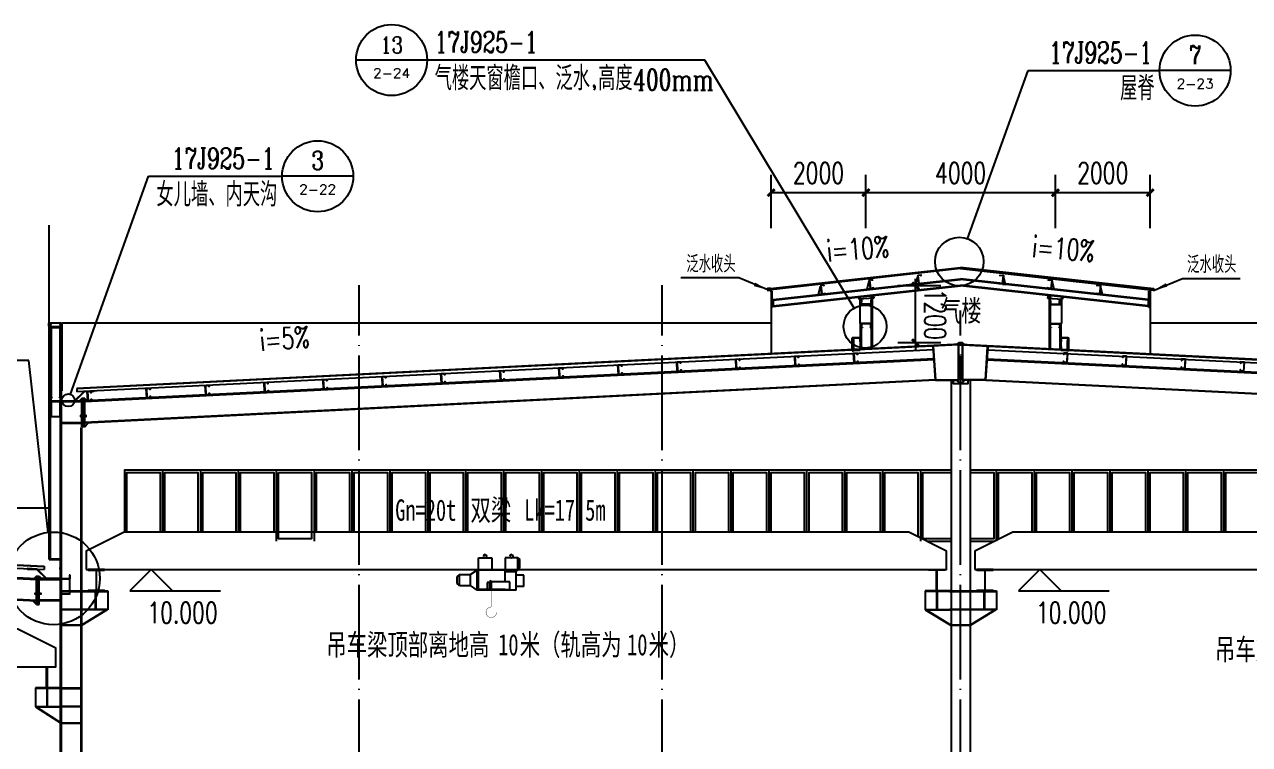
# Model space of a CAD drawing. Extents: x 1900113 to 2270874, y 17288394 to 17931430.
# Drawn here: x 2212030 to 2237891, y 17387949 to 17403148 of the extents above; entities that cross this region are included whole.
import ezdxf
from ezdxf.enums import TextEntityAlignment as Align

# ---------------------------------------------------------------- set-up
doc = ezdxf.new("R2010")
doc.units = 0
doc.header["$LTSCALE"] = 1000
doc.header["$MEASUREMENT"] = 0
doc.linetypes.add('DOTE', pattern=[2.42, 2, -0.2, 0.02, -0.2])
doc.layers.get('Defpoints').update_dxf_attribs({"color": 250})
for name, color, linetype in [('0 - 立面线', 7, 'Continuous'), ('06', 7, 'Continuous'), ('11', 3, 'Continuous'), ('COLUMN', 2, 'Continuous'), ('DIM_IDEN', 171, 'Continuous'), ('DOTE', 1, 'DOTE'), ('PUB_DIM', 161, 'Continuous'), ('PUB_TEXT', 7, 'Continuous'), ('PUB_WALL', 9, 'Continuous'), ('S_FLOOR', 2, 'Continuous'), ('WALL', 9, 'Continuous'), ('WINDOW', 140, 'Continuous'), ('YS', 130, 'Continuous'), ('彩板', 4, 'Continuous'), ('梁柱', 3, 'Continuous'), ('窗', 132, 'Continuous'), ('立面线条', 7, 'Continuous')]:
    doc.layers.add(name, color=color, linetype=linetype)
doc.styles.add('_TCH_DIM', font='SIMPLEX', dxfattribs={"bigfont": 'GBCBIG'})
doc.styles.add('_TCH_DIM_T3', font='SIMPLEX', dxfattribs={"width": 0.705882, "bigfont": 'GBCBIG'})
doc.styles.add('_TCH_LABEL', font='COMPLEX', dxfattribs={"bigfont": 'GBCBIG'})
doc.styles.add('HT', font='simhei.ttf', dxfattribs={"width": 0.7})
doc.dimstyles.new('_TCH_ARCH&&150', dxfattribs={"dimtxt": 446.25, "dimasz": 150, "dimexe": 375, "dimexo": 450, "dimgap": 189.375, "dimtad": 1, "dimdec": 0, "dimzin": 0, "dimdsep": 46, "dimtxsty": '_TCH_DIM_T3', "dimblk": 'ARCHTICK', "dimcen": 0.09, "dimclrt": 7, "dimazin": 2, "dimtfac": 1, "dimtdec": 0, "dimtix": 1, "dimtmove": 2, "dimatfit": 3, "dimfxl": 0, "dimtolj": 1, "dimtzin": 0, "dimarcsym": 0})

# ---------------------------------------------------------------- blocks, each defined once
blk = doc.blocks.new('A$C72861E34')
for p, q in [((0, 0), (0, 150)), ((0, 150), (60, 150)), ((60, 0), (0, 0)), ((3, 147), (3, 3)), ((57, 147), (3, 147)), ((3, 3), (58, 3)), ((57, 123), (57, 147)), ((60, 123), (57, 123)), ((57, 27), (60, 27)), ((58, 3), (57, 27)), ((60, 150), (60, 123)), ((60, 27), (60, 0))]:
    blk.add_line(p, q)
blk = doc.blocks.new('A$C25862AEB')
at = {"layer": 'YS'}
for p, q in [((200, 75), (0, 75)), ((0, 75), (0, 0)), ((0, 0), (20, 0)), ((198, 72), (2, 72)), ((2, 72), (2, 2)), ((2, 2), (20, 2)), ((205, 81), (5, 81)), ((5, 81), (5, 75)), ((205, 75), (5, 75)), ((20, 2), (20, 0)), ((180, 2), (198, 2)), ((180, 2), (180, 0)), ((180, 0), (200, 0)), ((198, 2), (198, 72)), ((200, 0), (200, 75))]:
    blk.add_line(p, q, dxfattribs=at)
blk = doc.blocks.new('A$C2E1941DB')
at = {"color": 3, "linetype": 'ByBlock'}
for points in [[(55, 0), (0, 0), (55, 150)], [(57, 150), (55, 150), (55, 0), (57, 0)], [(117, 140), (117, 160), (57, 160), (57, 0), (117, 0), (117, 20)], [(115, 140), (115, 158), (60, 158), (60, 3), (115, 3), (115, 20)]]:
    blk.add_lwpolyline(points, dxfattribs=at)
blk = doc.blocks.new('A$C19DF6FF6')
at = {"xscale": -2.0736, "yscale": 2.0736, "zscale": 2.0736, "rotation": 355.4260438756032}
blk.add_blockref('A$C2E1941DB', (242, 0), dxfattribs=at)
blk = doc.blocks.new('A$C6E6B7AEC')
at = {"layer": 'YS'}
for p, q in [((0, 0), (0, 75)), ((0, 75), (20, 75)), ((2, 2), (2, 72)), ((2, 72), (20, 72)), ((198, 2), (2, 2)), ((20, 72), (20, 75)), ((180, 75), (200, 75)), ((180, 72), (180, 75)), ((180, 72), (198, 72)), ((198, 72), (198, 2)), ((200, 75), (200, 0)), ((200, 0), (0, 0))]:
    blk.add_line(p, q, dxfattribs=at)
blk = doc.blocks.new('A$C53AF4E09')
at = {"layer": 'COLUMN'}
blk.add_hatch(color=256, dxfattribs=at).paths.add_polyline_path([(350, 450), (0, 450), (0, 440), (170, 440), (170, 10), (0, 10), (0, 0), (350, 0), (350, 10), (180, 10), (180, 440), (350, 440)])
blk.add_lwpolyline([(0, 440), (0, 450), (350, 450), (350, 440), (180, 440), (180, 10), (350, 10), (350, 0), (0, 0), (0, 10), (170, 10), (170, 440)], close=True, dxfattribs=at)
blk = doc.blocks.new('A$C1CF62CEA')
at = {"color": 7}
for p, q in [((448, 1264), (731, 1264)), ((448, 1007), (448, 1264)), ((731, 1264), (731, 1007)), ((1279, 1264), (1012, 1264)), ((1012, 1264), (1012, 1007)), ((1279, 1007), (1279, 1264)), ((1279, 1264), (1318, 1226)), ((1279, 1007), (1318, 1044)), ((1318, 1044), (1318, 1226)), ((47, 913), (0, 867)), ((0, 723), (0, 867)), ((47, 677), (47, 913)), ((47, 913), (282, 913)), ((424, 1007), (282, 913)), ((282, 677), (282, 913)), ((1012, 1007), (424, 1007)), ((424, 583), (424, 1007)), ((448, 599), (448, 1007)), ((718, 779), (679, 756)), ((718, 779), (718, 583)), ((1012, 1007), (1279, 1007)), ((1012, 756), (1012, 1007)), ((1012, 975), (1247, 975)), ((1247, 583), (1247, 975)), ((1404, 897), (1247, 897)), ((1404, 662), (1404, 897)), ((47, 677), (0, 723)), ((47, 677), (282, 677)), ((424, 583), (282, 677)), ((1247, 583), (424, 583)), ((679, 599), (448, 599)), ((679, 744), (632, 744)), ((632, 744), (632, 599)), ((679, 756), (679, 583)), ((1110, 756), (718, 756)), ((718, 756), (718, 599)), ((1012, 599), (718, 599)), ((1012, 599), (1110, 599)), ((1110, 599), (1110, 756)), ((1404, 662), (1247, 662))]:
    blk.add_line(p, q, dxfattribs=at)
at = {"color": 7, "linetype": 'ByBlock', "const_width": 7.84}
blk.add_lwpolyline([(830, 116, -2.414214), (718, 227), (718, 583)], format="xyb", dxfattribs=at)
at = {"color": 7, "extrusion": (0, 0, -1)}
for centre in [(589, 1299), (1145, 1299)]:
    blk.add_ellipse(centre, major_axis=(24.4, 24.4), ratio=1, start_param=3.926991, end_param=10.210176, dxfattribs=at)
blk = doc.blocks.new('A$C6EE6551E')
at = {"layer": 'COLUMN'}
blk.add_hatch(color=256, dxfattribs=at).paths.add_polyline_path([(5, 195), (75, 200), (77, 175), (82, 175), (80, 205), (0, 200), (13, 0), (93, 5), (91, 35), (86, 35), (88, 10), (18, 5)])
blk.add_lwpolyline([(93, 5), (13, 0), (0, 200), (80, 205), (82, 175), (77, 175), (75, 200), (5, 195), (18, 5), (88, 10), (86, 35), (91, 35)], close=True, dxfattribs=at)
blk = doc.blocks.new('_ArchTick')
at = {"color": 0, "linetype": 'ByBlock', "const_width": 0.4}
blk.add_lwpolyline([(-0.5, -0.5), (0.5, 0.5)], dxfattribs=at)
blk = doc.blocks.new('*D145')
at = {"layer": 'Defpoints', "color": 0}
for p in [(2229793, 17399598), (2227793, 17398398), (2229793, 17398398)]:
    blk.add_point(p, dxfattribs=at)
at = {"layer": 'PUB_DIM', "color": 0, "lineweight": -2}
for p, q in [((2227793, 17398848), (2227793, 17399973)), ((2229793, 17398848), (2229793, 17399973)), ((2227793, 17399598), (2229793, 17399598))]:
    blk.add_line(p, q, dxfattribs=at)
at = {"layer": 'PUB_DIM', "color": 0, "lineweight": -2, "xscale": 150, "yscale": 150, "zscale": 150, "rotation": 180}
blk.add_blockref('_ArchTick', (2227793, 17399598), dxfattribs=at)
at = {"layer": 'PUB_DIM', "color": 0, "lineweight": -2, "xscale": 150, "yscale": 150, "zscale": 150}
blk.add_blockref('_ArchTick', (2229793, 17399598), dxfattribs=at)
at = {"layer": 'PUB_DIM', "color": 7, "insert": (2228793, 17400011), "char_height": 446.2, "attachment_point": 5, "style": '_TCH_DIM_T3'}
blk.add_mtext('\\A1;2000', dxfattribs=at)
blk = doc.blocks.new('*D146')
at = {"layer": 'Defpoints', "color": 0}
for p in [(2233793, 17399598), (2229793, 17398398), (2233793, 17398398)]:
    blk.add_point(p, dxfattribs=at)
at = {"layer": 'PUB_DIM', "color": 0, "lineweight": -2}
for p, q in [((2229793, 17398848), (2229793, 17399973)), ((2233793, 17398848), (2233793, 17399973)), ((2229793, 17399598), (2233793, 17399598))]:
    blk.add_line(p, q, dxfattribs=at)
at = {"layer": 'PUB_DIM', "color": 0, "lineweight": -2, "xscale": 150, "yscale": 150, "zscale": 150, "rotation": 180}
blk.add_blockref('_ArchTick', (2229793, 17399598), dxfattribs=at)
at = {"layer": 'PUB_DIM', "color": 0, "lineweight": -2, "xscale": 150, "yscale": 150, "zscale": 150}
blk.add_blockref('_ArchTick', (2233793, 17399598), dxfattribs=at)
at = {"layer": 'PUB_DIM', "color": 7, "insert": (2231793, 17400011), "char_height": 446.2, "attachment_point": 5, "style": '_TCH_DIM_T3'}
blk.add_mtext('\\A1;4000', dxfattribs=at)
blk = doc.blocks.new('*D147')
at = {"layer": 'Defpoints', "color": 0}
for p in [(2235793, 17399598), (2233793, 17398398), (2235793, 17398398)]:
    blk.add_point(p, dxfattribs=at)
at = {"layer": 'PUB_DIM', "color": 0, "lineweight": -2}
for p, q in [((2233793, 17398848), (2233793, 17399973)), ((2235793, 17398848), (2235793, 17399973)), ((2233793, 17399598), (2235793, 17399598))]:
    blk.add_line(p, q, dxfattribs=at)
at = {"layer": 'PUB_DIM', "color": 0, "lineweight": -2, "xscale": 150, "yscale": 150, "zscale": 150, "rotation": 180}
blk.add_blockref('_ArchTick', (2233793, 17399598), dxfattribs=at)
at = {"layer": 'PUB_DIM', "color": 0, "lineweight": -2, "xscale": 150, "yscale": 150, "zscale": 150}
blk.add_blockref('_ArchTick', (2235793, 17399598), dxfattribs=at)
at = {"layer": 'PUB_DIM', "color": 7, "insert": (2234793, 17400011), "char_height": 446.2, "attachment_point": 5, "style": '_TCH_DIM_T3'}
blk.add_mtext('\\A1;2000', dxfattribs=at)
blk = doc.blocks.new('*D148')
at = {"layer": 'Defpoints', "color": 0}
for p in [(2230843, 17397630), (2231825, 17397630), (2231825, 17396430)]:
    blk.add_point(p, dxfattribs=at)
at = {"layer": 'PUB_DIM', "color": 0, "lineweight": -2}
for p, q in [((2231375, 17397630), (2230468, 17397630)), ((2230843, 17397630), (2230843, 17397780)), ((2230843, 17396430), (2230843, 17397630)), ((2231375, 17396430), (2230468, 17396430)), ((2230843, 17396430), (2230843, 17396280))]:
    blk.add_line(p, q, dxfattribs=at)
at = {"layer": 'PUB_DIM', "color": 0, "lineweight": -2, "xscale": 150, "yscale": 150, "zscale": 150}
for p, rotation in [((2230843, 17397630), 270.0007657400676), ((2230843, 17396430), 90.00076574006758)]:
    blk.add_blockref('_ArchTick', p, dxfattribs=dict(at, rotation=rotation))
at = {"layer": 'PUB_DIM', "color": 7, "insert": (2231255, 17397030), "char_height": 446.2, "attachment_point": 5, "rotation": 270.0008, "style": '_TCH_DIM_T3'}
blk.add_mtext('\\A1;1200', dxfattribs=at)

msp = doc.modelspace()

# ---------------------------------------------------------------- hatches: boundary and pattern name
at = {"layer": '立面线条'}
for points in [[(2213088.4, 17395205.9), (2213287, 17395401.5), (2213492.5, 17395411.8), (2213492.5, 17395401.8), (2213291.3, 17395391.7), (2213092.5, 17395195.9), (2212793.5, 17395195.9), (2212793.5, 17395495.9), (2212803.5, 17395495.9), (2212803.5, 17395205.9)], [(2212496.7, 17391455.9), (2212298.1, 17391651.5), (2212092.6, 17391661.8), (2212092.6, 17391651.8), (2212293.8, 17391641.7), (2212492.6, 17391445.9), (2212791.5, 17391445.9), (2212791.5, 17391745.9), (2212781.5, 17391745.9), (2212781.5, 17391455.9)]]:
    msp.add_hatch(color=256, dxfattribs=at).paths.add_polyline_path(points)

# ---------------------------------------------------------------- linework, layer by layer
for p, q in [((2227717.6, 17397566), (2231792.5, 17398020)), ((2231792.5, 17397994.9), (2227719.7, 17397541.1)), ((2227720.6, 17397566), (2231792.5, 17398019.6)), ((2231792.5, 17397994.6), (2227722.7, 17397541.1)), ((2235867.4, 17397566), (2231792.5, 17398020)), ((2235864.4, 17397566), (2231792.5, 17398019.6)), ((2231792.5, 17397994.9), (2235865.3, 17397541.1)), ((2231792.5, 17397994.6), (2235862.4, 17397541.1)), ((2227720.6, 17397566), (2227722.7, 17397541.1)), ((2235864.4, 17397566), (2235862.4, 17397541.1)), ((2227792.5, 17397518.5), (2227817.5, 17397520.3)), ((2227792.5, 17397518.5), (2227792.5, 17397175.4)), ((2227817.5, 17397175.4), (2227817.5, 17397520.3)), ((2229664.7, 17397407.9), (2229664.6, 17396834.5)), ((2229674.7, 17397353), (2229674.7, 17397234.5)), ((2229694.7, 17397354.5), (2229694.7, 17397234.5)), ((2229904.7, 17397425.5), (2229904.7, 17396288.2)), ((2229924.7, 17397427), (2229924.7, 17396289.7)), ((2233660.4, 17397427), (2233660.4, 17396303.7)), ((2233680.4, 17397425.5), (2233680.4, 17396302.7)), ((2233890.4, 17397354.5), (2233890.4, 17397234.5)), ((2233910.4, 17397353), (2233910.4, 17397234.5)), ((2233920.4, 17397407.9), (2233920.4, 17396834.5)), ((2235767.5, 17397175.4), (2235767.5, 17397520.3)), ((2235792.5, 17397518.5), (2235767.5, 17397520.3)), ((2235792.5, 17397518.5), (2235792.5, 17397175.4)), ((2227792.5, 17397175.4), (2227817.5, 17397175.4)), ((2227792.5, 17397175.4), (2227792.5, 17396197.1)), ((2235792.5, 17397175.4), (2235767.5, 17397175.4)), ((2235792.5, 17397175.4), (2235792.5, 17396197.1)), ((2227792.5, 17396841.9), (2212834.8, 17396841.9)), ((2229674.6, 17396834.1), (2229674.7, 17396270.1)), ((2229694.6, 17396834.1), (2229694.7, 17396271.7)), ((2233890.4, 17396834.1), (2233890.4, 17396292.2)), ((2233910.4, 17396834.1), (2233910.4, 17396270.1)), ((2250750.3, 17396841.9), (2235792.5, 17396841.9)), ((2207292.5, 17392941.9), (2212552.5, 17392941.9))]:
    msp.add_line(p, q)
for points in [[(2227778.7, 17397578.8), (2227717, 17397571.8), (2227720.3, 17397535.5), (2227789.6, 17397540.4), (2227789.6, 17397502)], [(2235806.3, 17397578.8), (2235868, 17397571.8), (2235864.8, 17397535.5), (2235795.5, 17397540.4), (2235795.5, 17397502)], [(2213242.5, 17394893.9), (2213212.5, 17394893.9), (2213212.5, 17394873.9), (2213242.5, 17394873.9)], [(2213302.5, 17394873.9), (2213332.5, 17394873.9), (2213332.5, 17394893.9), (2213302.5, 17394893.9)], [(2212282.5, 17391123.9), (2212252.5, 17391123.9), (2212252.5, 17391143.9), (2212282.5, 17391143.9)], [(2212342.5, 17391143.9), (2212372.5, 17391143.9), (2212372.5, 17391123.9), (2212342.5, 17391123.9)]]:
    msp.add_lwpolyline(points)
at = {"const_width": 5}
for points in [[(2229668.8, 17396830.8), (2229668.8, 17396543.8), (2229498.9, 17396543.8), (2229498.9, 17396494.5), (2229484, 17396494.5), (2229484, 17396460), (2229504.1, 17396437.7)], [(2233916.3, 17396830.8), (2233916.3, 17396543.8), (2234086.1, 17396543.8), (2234086.1, 17396494.5), (2234101.1, 17396494.5), (2234101.1, 17396460), (2234080.9, 17396437.7)], [(2213227.5, 17395226.9), (2213317.5, 17395226.9)], [(2213227.5, 17395126), (2213317.5, 17395126)], [(2213227.5, 17394984.3), (2213317.5, 17394984.3)], [(2213227.5, 17394783.4), (2213317.5, 17394783.4)], [(2213227.5, 17394783.4), (2213317.5, 17394783.4)], [(2213227.5, 17394682.6), (2213317.5, 17394682.6)], [(2212357.5, 17391476.9), (2212267.5, 17391476.9)], [(2212357.5, 17391376), (2212267.5, 17391376)], [(2212357.5, 17391234.3), (2212267.5, 17391234.3)], [(2212357.5, 17391033.4), (2212267.5, 17391033.4)], [(2212357.5, 17391033.4), (2212267.5, 17391033.4)], [(2212357.5, 17390932.6), (2212267.5, 17390932.6)]]:
    msp.add_lwpolyline(points, dxfattribs=at)
at = {"color": 250}
for points in [[(2231592.5, 17393741.9), (2214142.5, 17393741.9), (2214142.5, 17392431.9)], [(2249592.5, 17392364.4), (2249592.5, 17393741.9), (2231992.5, 17393741.9)], [(2231077.5, 17392241.9), (2231592.5, 17392241.9)], [(2231992.5, 17392241.9), (2232512.5, 17392241.9)]]:
    msp.add_lwpolyline(points, dxfattribs=at)
at = {"color": 2, "ltscale": 5}
for points in [[(2213332.5, 17391641.9), (2231497.5, 17391641.9), (2231497.5, 17392031.9), (2230697.5, 17392431.9), (2214132.5, 17392431.9), (2213332.5, 17392031.9)], [(2232092.5, 17391641.9), (2250257.5, 17391641.9), (2250257.5, 17392031.9), (2249457.5, 17392431.9), (2232892.5, 17392431.9), (2232092.5, 17392031.9)], [(2194027.5, 17389591.9), (2212692.5, 17389591.9), (2212692.5, 17389981.9), (2211892.5, 17390381.9), (2194827.5, 17390381.9), (2194027.5, 17389981.9)]]:
    msp.add_lwpolyline(points, close=True, dxfattribs=at)
at = {"layer": '0 - 立面线', "color": 250}
for p, q in [((2214942.5, 17393741.9), (2214942.5, 17392431.9)), ((2215742.5, 17393741.9), (2215742.5, 17392431.9)), ((2216542.5, 17393741.9), (2216542.5, 17392431.9)), ((2217342.5, 17393741.9), (2217342.5, 17392241.9)), ((2218142.5, 17393741.9), (2218142.5, 17392241.9)), ((2218942.5, 17393741.9), (2218942.5, 17392431.9)), ((2219742.5, 17393741.9), (2219742.5, 17392431.9)), ((2220542.5, 17393741.9), (2220542.5, 17392431.9)), ((2221342.5, 17393741.9), (2221342.5, 17392431.9)), ((2222142.5, 17393741.9), (2222142.5, 17392431.9)), ((2222942.5, 17393741.9), (2222942.5, 17392431.9)), ((2223742.5, 17393741.9), (2223742.5, 17392431.9)), ((2224542.5, 17393741.9), (2224542.5, 17392431.9)), ((2225342.5, 17393741.9), (2225342.5, 17392431.9)), ((2226142.5, 17393741.9), (2226142.5, 17392431.9)), ((2226942.5, 17393741.9), (2226942.5, 17392431.9)), ((2227742.5, 17393741.9), (2227742.5, 17392431.9)), ((2228542.5, 17393741.9), (2228542.5, 17392431.9)), ((2229342.5, 17393741.9), (2229342.5, 17392431.9)), ((2230142.5, 17393741.9), (2230142.5, 17392431.9)), ((2230942.5, 17393741.9), (2230942.5, 17392241.9)), ((2232542.5, 17393741.9), (2232542.5, 17392241.9)), ((2233342.5, 17393741.9), (2233342.5, 17392431.9)), ((2234142.5, 17393741.9), (2234142.5, 17392431.9)), ((2234942.5, 17393741.9), (2234942.5, 17392431.9)), ((2235742.5, 17393741.9), (2235742.5, 17392431.9)), ((2236542.5, 17393741.9), (2236542.5, 17392431.9)), ((2237342.5, 17393741.9), (2237342.5, 17392431.9))]:
    msp.add_line(p, q, dxfattribs=at)
at = {"layer": '06', "linetype": 'ByBlock'}
for p, q in [((2227835.3, 17397342.5), (2227835.3, 17397192)), ((2235749.7, 17397342.5), (2235749.7, 17397192))]:
    msp.add_line(p, q, dxfattribs=at)
at = {"layer": '11'}
for p, q in [((2227835.3, 17397342.5), (2231792.5, 17397781)), ((2227835.3, 17397327.4), (2231792.5, 17397765.9)), ((2227835.3, 17397207), (2231792.5, 17397645.5)), ((2227835.3, 17397192), (2231792.5, 17397630.5)), ((2235749.7, 17397342.5), (2231792.5, 17397781)), ((2235749.7, 17397327.4), (2231792.5, 17397765.9)), ((2235749.7, 17397207), (2231792.5, 17397645.5)), ((2235749.7, 17397192), (2231792.5, 17397630.5)), ((2229640.6, 17397391.9), (2229643.9, 17397350.8)), ((2229957.9, 17397373.9), (2229643.9, 17397350.8)), ((2229953.7, 17397426.5), (2229957.9, 17397373.9)), ((2233631.4, 17397426.5), (2233627.2, 17397373.9)), ((2233627.2, 17397373.9), (2233941.2, 17397350.8)), ((2233944.5, 17397391.9), (2233941.2, 17397350.8))]:
    msp.add_line(p, q, dxfattribs=at)
at = {"layer": 'COLUMN'}
for points in [[(2213088.4, 17395205.9), (2213287, 17395401.5), (2213492.5, 17395411.8), (2213492.5, 17395401.8), (2213291.3, 17395391.7), (2213092.5, 17395195.9), (2212793.5, 17395195.9), (2212793.5, 17395495.9), (2212793.5, 17395495.9), (2212803.5, 17395495.9), (2212803.5, 17395205.9)], [(2212496.7, 17391455.9), (2212298.1, 17391651.5), (2212092.6, 17391661.8), (2212092.6, 17391651.8), (2212293.8, 17391641.7), (2212492.6, 17391445.9), (2212791.5, 17391445.9), (2212791.5, 17391745.9), (2212791.5, 17391745.9), (2212781.5, 17391745.9), (2212781.5, 17391455.9)]]:
    msp.add_lwpolyline(points, close=True, dxfattribs=at)
for points in [[(2212793.5, 17395205.9), (2213089.4, 17395205.9), (2213288, 17395401.5), (2213492.5, 17395411.8), (2213492.5, 17395401.8), (2213292.3, 17395391.7), (2213093.5, 17395195.9), (2212793.5, 17395195.9)], [(2212791.5, 17391455.9), (2212495.7, 17391455.9), (2212297.1, 17391651.5), (2212092.6, 17391661.8), (2212092.6, 17391651.8), (2212292.8, 17391641.7), (2212491.6, 17391445.9), (2212791.5, 17391445.9)]]:
    msp.add_lwpolyline(points, dxfattribs=at)
at = {"layer": 'DIM_IDEN'}
for p, q in [((2220530.7, 17402397.7), (2219030.7, 17402397.7)), ((2226395.4, 17402397.7), (2220530.7, 17402397.7)), ((2229542.8, 17397160.9), (2226395.4, 17402397.7)), ((2231938.8, 17398625.6), (2233221.2, 17402174.8)), ((2233221.2, 17402174.8), (2235993.2, 17402174.8)), ((2237493.2, 17402174.8), (2235993.2, 17402174.8)), ((2212998.2, 17395342.4), (2214647.9, 17399943.4)), ((2214647.9, 17399943.4), (2217469.3, 17399943.4)), ((2218969.3, 17399943.4), (2217469.3, 17399943.4)), ((2227110.5, 17397799.6), (2225888.9, 17397799.6)), ((2227720.3, 17397546.7), (2227110.5, 17397799.6)), ((2235864.8, 17397535.5), (2236474.5, 17397788.4)), ((2236474.5, 17397788.4), (2237696.1, 17397788.4)), ((2212119.3, 17396054.6), (2208906.3, 17396054.6)), ((2212532.8, 17392427.6), (2212119.3, 17396054.6))]:
    msp.add_line(p, q, dxfattribs=at)
for points in [[(2227720.3, 17397546.7, 0, 80, 0), (2227443.2, 17397661.6, 0, 0, 0)], [(2235864.8, 17397535.5, 0, 80, 0), (2236141.9, 17397650.5, 0, 0, 0)]]:
    msp.add_lwpolyline(points, format="xyseb", dxfattribs=at)
for centre, radius in [((2219780.7, 17402397.7), 750), ((2236743.2, 17402174.8), 750), ((2218219.3, 17399943.4), 750), ((2231764.5, 17398143.3), 512.7), ((2229776.6, 17396771.9), 453.9), ((2212952.8, 17395215.9), 134.4), ((2212643.6, 17391455.9), 978.1)]:
    msp.add_circle(centre, radius, dxfattribs=at)
at = {"layer": 'DOTE'}
for p, q in [((2219092.5, 17379641.9), (2219092.5, 17397641.9)), ((2225492.5, 17379641.9), (2225492.5, 17397641.9)), ((2231792.5, 17379641.9), (2231792.5, 17397110.2)), ((2212792.5, 17379641.9), (2212792.5, 17396841.9)), ((2212792.5, 17379641.9), (2212792.5, 17396841.9)), ((2212792.5, 17396841.9), (2212792.5, 17381641.9))]:
    msp.add_line(p, q, dxfattribs=at)
at = {"layer": 'PUB_DIM'}
for p, q in [((2213705.9, 17391641.9), (2215155.9, 17391641.9)), ((2214705.9, 17391641.9), (2214255.9, 17391191.9)), ((2214705.9, 17391641.9), (2215155.9, 17391191.9)), ((2232465.9, 17391641.9), (2233915.9, 17391641.9)), ((2233465.9, 17391641.9), (2233015.9, 17391191.9)), ((2233465.9, 17391641.9), (2233915.9, 17391191.9)), ((2214255.9, 17391191.9), (2216168.4, 17391191.9)), ((2233015.9, 17391191.9), (2234928.4, 17391191.9))]:
    msp.add_line(p, q, dxfattribs=at)
for points in [[(2230416, 17398124.8, 0, 0, 0), (2228909.2, 17398006.1, 120, 0, 0), (2228460.6, 17397970.7, 0, 0, 0)], [(2233169.1, 17398124.8, 0, 0, 0), (2234675.9, 17398006.1, 120, 0, 0), (2235124.5, 17397970.7, 0, 0, 0)], [(2218810.5, 17396238.7, 0, 0, 0), (2216766.9, 17396077.7, 120, 0, 0), (2216318.3, 17396042.4, 0, 0, 0)]]:
    msp.add_lwpolyline(points, format="xyseb", dxfattribs=at)
at = {"layer": 'PUB_WALL', "color": 6}
msp.add_line((2212552.5, 17391851.1), (2212552.5, 17398912.2), dxfattribs=at)
at = {"layer": 'PUB_WALL', "color": 2}
for p, q in [((2231592.5, 17395637.4), (2231592.5, 17381641.9)), ((2231992.5, 17395637.4), (2231992.5, 17381641.9))]:
    msp.add_line(p, q, dxfattribs=at)
at = {"layer": 'PUB_WALL', "const_width": 40}
for points in [[(2229524.7, 17396245.9), (2229524.7, 17396536.2)], [(2234060.3, 17396245.9), (2234060.3, 17396536.2)], [(2229534.7, 17396246.6), (2229534.8, 17396476.1)], [(2234050.3, 17396246.6), (2234050.3, 17396476.1)]]:
    msp.add_lwpolyline(points, dxfattribs=at)
at = {"layer": 'S_FLOOR'}
for p, q in [((2229524.7, 17396245.9), (2229524.7, 17396536.2)), ((2234060.3, 17396245.9), (2234060.3, 17396536.2)), ((2229534.7, 17396246.6), (2229534.8, 17396476.1)), ((2234050.3, 17396246.6), (2234050.3, 17396476.1))]:
    msp.add_line(p, q, dxfattribs=at)
at = {"layer": 'WALL'}
msp.add_line((2212802.5, 17396841.9), (2212552.5, 17396841.9), dxfattribs=at)
at = {"layer": 'WALL', "color": 7}
for p, q in [((2212552.5, 17396841.9), (2212552.5, 17391851.1)), ((2212572.5, 17396841.9), (2212572.5, 17391871.1)), ((2212572.5, 17391871.1), (2212792.5, 17391871.1)), ((2212552.5, 17391851.1), (2212792.5, 17391851.1))]:
    msp.add_line(p, q, dxfattribs=at)
at = {"layer": 'WALL', "color": 3}
for p, q in [((2212792.5, 17396841.9), (2212792.5, 17381641.9)), ((2212802.5, 17396841.9), (2212802.5, 17381641.9)), ((2213222.5, 17394641.9), (2213222.5, 17381641.9)), ((2213232.5, 17394641.9), (2213232.5, 17381641.9))]:
    msp.add_line(p, q, dxfattribs=at)
at = {"layer": 'WINDOW', "color": 250}
for points in [[(2214192.5, 17392431.9), (2214192.5, 17393691.9), (2214892.5, 17393691.9), (2214892.5, 17392431.9)], [(2214992.5, 17392431.9), (2214992.5, 17393691.9), (2215692.5, 17393691.9), (2215692.5, 17392431.9)], [(2215792.5, 17392431.9), (2215792.5, 17393691.9), (2216492.5, 17393691.9), (2216492.5, 17392431.9)], [(2216592.5, 17392431.9), (2216592.5, 17393691.9), (2217292.5, 17393691.9), (2217292.5, 17392431.9)], [(2218192.5, 17392431.9), (2218192.5, 17393691.9), (2218892.5, 17393691.9), (2218892.5, 17392431.9)], [(2218992.5, 17392431.9), (2218992.5, 17393691.9), (2219692.5, 17393691.9), (2219692.5, 17392431.9)], [(2219792.5, 17392431.9), (2219792.5, 17393691.9), (2220492.5, 17393691.9), (2220492.5, 17392431.9)], [(2220592.5, 17392431.9), (2220592.5, 17393691.9), (2221292.5, 17393691.9), (2221292.5, 17392431.9)], [(2221392.5, 17392431.9), (2221392.5, 17393691.9), (2222092.5, 17393691.9), (2222092.5, 17392431.9)], [(2222192.5, 17392431.9), (2222192.5, 17393691.9), (2222892.5, 17393691.9), (2222892.5, 17392431.9)], [(2222992.5, 17392431.9), (2222992.5, 17393691.9), (2223692.5, 17393691.9), (2223692.5, 17392431.9)], [(2223792.5, 17392431.9), (2223792.5, 17393691.9), (2224492.5, 17393691.9), (2224492.5, 17392431.9)], [(2224592.5, 17392431.9), (2224592.5, 17393691.9), (2225292.5, 17393691.9), (2225292.5, 17392431.9)], [(2225392.5, 17392431.9), (2225392.5, 17393691.9), (2226092.5, 17393691.9), (2226092.5, 17392431.9)], [(2226192.5, 17392431.9), (2226192.5, 17393691.9), (2226892.5, 17393691.9), (2226892.5, 17392431.9)], [(2226992.5, 17392431.9), (2226992.5, 17393691.9), (2227692.5, 17393691.9), (2227692.5, 17392431.9)], [(2227792.5, 17392431.9), (2227792.5, 17393691.9), (2228492.5, 17393691.9), (2228492.5, 17392431.9)], [(2228592.5, 17392431.9), (2228592.5, 17393691.9), (2229292.5, 17393691.9), (2229292.5, 17392431.9)], [(2229392.5, 17392431.9), (2229392.5, 17393691.9), (2230092.5, 17393691.9), (2230092.5, 17392431.9)], [(2230192.5, 17392431.9), (2230192.5, 17393691.9), (2230892.5, 17393691.9), (2230892.5, 17392334.4)], [(2231592.5, 17392291.9), (2230992.5, 17392291.9), (2230992.5, 17393691.9), (2231592.5, 17393691.9)], [(2231992.5, 17393691.9), (2232492.5, 17393691.9), (2232492.5, 17392291.9), (2231992.5, 17392291.9)], [(2232612.5, 17392291.9), (2232592.5, 17392291.9), (2232592.5, 17393691.9), (2233292.5, 17393691.9), (2233292.5, 17392431.9)], [(2233392.5, 17392431.9), (2233392.5, 17393691.9), (2234092.5, 17393691.9), (2234092.5, 17392431.9)], [(2234192.5, 17392431.9), (2234192.5, 17393691.9), (2234892.5, 17393691.9), (2234892.5, 17392431.9)], [(2234992.5, 17392431.9), (2234992.5, 17393691.9), (2235692.5, 17393691.9), (2235692.5, 17392431.9)], [(2235792.5, 17392431.9), (2235792.5, 17393691.9), (2236492.5, 17393691.9), (2236492.5, 17392431.9)], [(2236592.5, 17392431.9), (2236592.5, 17393691.9), (2237292.5, 17393691.9), (2237292.5, 17392431.9)], [(2237392.5, 17392431.9), (2237392.5, 17393691.9), (2238092.5, 17393691.9), (2238092.5, 17392431.9)]]:
    msp.add_lwpolyline(points, dxfattribs=at)
msp.add_lwpolyline([(2217392.5, 17393691.9), (2218092.5, 17393691.9), (2218092.5, 17392291.9), (2217392.5, 17392291.9)], close=True, dxfattribs=at)
at = {"layer": 'YS', "const_width": 8}
msp.add_lwpolyline([(2212810.3, 17396761.2), (2212834.8, 17396781.4), (2212834.8, 17396841.9), (2212526.5, 17396841.9), (2212526.5, 17396781.4), (2212551, 17396761.2)], dxfattribs=at)
at = {"layer": '彩板'}
for p, q in [((2229505.7, 17396261.8), (2229505.7, 17396536.2)), ((2229520.7, 17396536.2), (2229505.7, 17396536.2)), ((2229520.7, 17396261.8), (2229520.7, 17396536.2)), ((2234064.4, 17396261.8), (2234064.4, 17396536.2)), ((2234064.4, 17396536.2), (2234079.4, 17396536.2)), ((2234079.4, 17396261.8), (2234079.4, 17396536.2)), ((2229505.7, 17396261.8), (2229520.7, 17396261.8)), ((2234079.4, 17396261.8), (2234064.4, 17396261.8))]:
    msp.add_line(p, q, dxfattribs=at)
at = {"layer": '梁柱'}
for p, q in [((2212572.5, 17396760.9), (2212792.5, 17396760.9)), ((2212592.5, 17394871.9), (2212592.5, 17396760.9)), ((2212600.5, 17395272.9), (2212600.5, 17396760.9)), ((2212600.5, 17396750.9), (2212784.5, 17396750.9)), ((2212784.5, 17395272.9), (2212784.5, 17396760.9)), ((2231792.5, 17396397.1), (2213137, 17395464.3)), ((2231751.3, 17396383.9), (2213137, 17395454.3)), ((2231217.1, 17396281.8), (2213137, 17395394.2)), ((2231261, 17395637.4), (2231213.1, 17396355.1)), ((2231261.5, 17395638), (2231213.7, 17396355.1)), ((2231270.3, 17395647.4), (2231223.1, 17396355.9)), ((2231270.8, 17395648), (2231223.6, 17396355.9)), ((2231712.1, 17396391.3), (2231751.3, 17396430.5)), ((2231712.7, 17396390.7), (2231751.9, 17396429.9)), ((2231713.3, 17396390.7), (2231753.1, 17396430.5)), ((2231714.5, 17396390.7), (2231753.7, 17396429.9)), ((2231751.3, 17395648), (2231751.3, 17396430.5)), ((2231751.3, 17396430.5), (2231833.7, 17396430.5)), ((2231751.9, 17395647.4), (2231751.9, 17396429.9)), ((2231833.1, 17396429.9), (2231751.9, 17396429.9)), ((2231753.1, 17395638), (2231753.1, 17396430.5)), ((2231753.7, 17395637.4), (2231753.7, 17396429.9)), ((2231792.5, 17396397.1), (2250448, 17395464.3)), ((2231831.3, 17395637.4), (2231831.3, 17396429.9)), ((2231870.6, 17396390.7), (2231831.3, 17396429.9)), ((2231871.8, 17396390.7), (2231831.9, 17396430.5)), ((2231872.3, 17396390.7), (2231833.1, 17396429.9)), ((2231833.1, 17395647.4), (2231833.1, 17396429.9)), ((2231833.7, 17395648), (2231833.7, 17396430.5)), ((2231872.9, 17396391.3), (2231833.7, 17396430.5)), ((2231833.7, 17396383.9), (2250448, 17395454.3)), ((2232315.1, 17395648), (2232361.4, 17396342.4)), ((2232315.6, 17395647.4), (2232362, 17396342.4)), ((2232324.5, 17395638), (2232371.4, 17396341.7)), ((2232325, 17395637.4), (2232371.9, 17396341.6)), ((2232368, 17396281.8), (2250448, 17395394.2)), ((2231229.9, 17396089.5), (2213302.5, 17395202.2)), ((2231231.2, 17396069.6), (2213302.5, 17395182.2)), ((2232353.8, 17396069.6), (2250282.5, 17395182.2)), ((2232355.1, 17396089.5), (2250282.5, 17395202.2)), ((2231259.4, 17395648), (2213302.5, 17394743)), ((2231260, 17395638), (2213302.5, 17394733)), ((2231261, 17395637.4), (2231753.7, 17395637.4)), ((2231261.5, 17395638), (2231753.1, 17395638)), ((2231270.3, 17395647.4), (2231751.9, 17395647.4)), ((2231270.8, 17395648), (2231751.3, 17395648)), ((2232315.6, 17395647.4), (2231833.1, 17395647.4)), ((2232325, 17395637.4), (2231833.1, 17395637.4)), ((2232315.1, 17395648), (2231833.7, 17395648)), ((2232324.5, 17395638), (2231833.7, 17395638)), ((2232325, 17395638), (2250282.5, 17394733)), ((2232325.7, 17395648), (2250282.5, 17394743)), ((2213137, 17395464.3), (2213137, 17395394.2)), ((2213137, 17395450.1), (2213137, 17395404.3)), ((2213242.5, 17395251.9), (2213192.5, 17395201.9)), ((2213242.5, 17394657.6), (2213242.5, 17395251.9)), ((2213302.5, 17395251.9), (2213242.5, 17395251.9)), ((2213272.5, 17394657.6), (2213272.5, 17395251.9)), ((2213302.5, 17394657.6), (2213302.5, 17395251.9)), ((2213302.5, 17395251.9), (2213348.6, 17395205.7)), ((2212592.5, 17395191.9), (2212792.5, 17395191.9)), ((2212600.5, 17394871.9), (2212600.5, 17395191.9)), ((2212784.5, 17394871.9), (2212784.5, 17395191.9)), ((2213242.5, 17395191.9), (2212802.5, 17395191.9)), ((2213242.5, 17395181.9), (2212802.5, 17395181.9)), ((2213099.6, 17395201.9), (2213242.5, 17395201.9)), ((2212592.5, 17394871.9), (2212792.5, 17394871.9)), ((2212802.5, 17394743.6), (2213222.5, 17394743.6)), ((2212802.5, 17394733.6), (2213222.5, 17394733.6)), ((2213302.5, 17394657.6), (2213382.5, 17394737.6)), ((2212792.5, 17381641.9), (2212792.5, 17394641.9)), ((2212802.5, 17381641.9), (2212802.5, 17394641.9)), ((2213302.5, 17394657.6), (2213242.5, 17394657.6)), ((2203333.7, 17392170), (2212448, 17391714.3)), ((2203333.7, 17392158.9), (2212448, 17391704.3)), ((2203868, 17392056.8), (2212448, 17391644.2)), ((2203853.4, 17391838.4), (2212282.5, 17391432.2)), ((2203854.7, 17391858.3), (2212282.5, 17391452.2)), ((2212448, 17391714.3), (2212448, 17391644.2)), ((2212448, 17391700.1), (2212448, 17391654.3)), ((2203822.6, 17391398.9), (2212282.5, 17390983)), ((2203824.8, 17391408.7), (2212282.5, 17390993)), ((2212282.5, 17391501.9), (2212236.4, 17391455.7)), ((2212282.5, 17390907.6), (2212282.5, 17391501.9)), ((2212282.5, 17391501.9), (2212342.5, 17391501.9)), ((2212312.5, 17390907.6), (2212312.5, 17391501.9)), ((2212342.5, 17390907.6), (2212342.5, 17391501.9)), ((2212342.5, 17391501.9), (2212392.5, 17391451.9)), ((2212485.5, 17391451.9), (2212342.5, 17391451.9)), ((2212342.5, 17391441.9), (2212782.5, 17391441.9)), ((2212342.5, 17391431.9), (2212782.5, 17391431.9)), ((2212992.5, 17391441.9), (2212792.5, 17391441.9)), ((2212800.5, 17391121.9), (2212800.5, 17391441.9)), ((2212984.5, 17391121.9), (2212984.5, 17391441.9)), ((2212992.5, 17391121.9), (2212792.5, 17391121.9)), ((2212802.5, 17391191.9), (2213227.5, 17391191.9)), ((2212802.5, 17391181.9), (2213227.5, 17391181.9)), ((2213237.5, 17391191.9), (2213787.5, 17391191.9)), ((2213237.5, 17391181.9), (2213787.5, 17391181.9)), ((2213532.5, 17390801.9), (2213532.5, 17391181.9)), ((2213542.5, 17390801.9), (2213542.5, 17391181.9)), ((2213787.5, 17391191.9), (2213787.5, 17390791.9)), ((2231597.5, 17391191.9), (2231047.5, 17391191.9)), ((2231047.5, 17391191.9), (2231047.5, 17390791.9)), ((2231597.5, 17391181.9), (2231047.5, 17391181.9)), ((2231292.5, 17390801.9), (2231292.5, 17391181.9)), ((2231302.5, 17390801.9), (2231302.5, 17391181.9)), ((2231557.5, 17391191.9), (2231987.5, 17391191.9)), ((2231557.5, 17391181.9), (2231987.5, 17391181.9)), ((2231997.5, 17391191.9), (2232547.5, 17391191.9)), ((2231997.5, 17391181.9), (2232547.5, 17391181.9)), ((2232292.5, 17390801.9), (2232292.5, 17391181.9)), ((2232302.5, 17390801.9), (2232302.5, 17391181.9)), ((2232547.5, 17391191.9), (2232547.5, 17390791.9)), ((2212282.5, 17390907.6), (2212202.5, 17390987.6)), ((2212282.5, 17390907.6), (2212342.5, 17390907.6)), ((2212782.5, 17390993.6), (2212362.5, 17390993.6)), ((2212782.5, 17390983.6), (2212362.5, 17390983.6)), ((2213227.5, 17390801.9), (2212802.5, 17390801.9)), ((2213227.5, 17390791.9), (2212802.5, 17390791.9)), ((2213777.5, 17390791.9), (2213232.5, 17390459.9)), ((2213761.1, 17390791.9), (2213232.5, 17390469.9)), ((2213787.5, 17390801.9), (2213237.5, 17390801.9)), ((2213787.5, 17390791.9), (2213237.5, 17390791.9)), ((2231047.5, 17390801.9), (2231597.5, 17390801.9)), ((2231047.5, 17390791.9), (2231597.5, 17390791.9)), ((2231047.5, 17390791.9), (2231592.5, 17390459.9)), ((2231063.9, 17390791.9), (2231592.5, 17390469.9)), ((2231987.5, 17390801.9), (2231557.5, 17390801.9)), ((2231987.5, 17390791.9), (2231557.5, 17390791.9)), ((2232537.5, 17390791.9), (2231992.5, 17390459.9)), ((2232521.1, 17390791.9), (2231992.5, 17390469.9)), ((2232547.5, 17390801.9), (2231997.5, 17390801.9)), ((2232547.5, 17390791.9), (2231997.5, 17390791.9)), ((2213232.5, 17390469.9), (2212802.5, 17390469.9)), ((2213232.5, 17390459.9), (2212802.5, 17390459.9)), ((2231992.5, 17390469.9), (2231592.5, 17390469.9)), ((2231992.5, 17390459.9), (2231592.5, 17390459.9)), ((2212812.5, 17389141.9), (2212262.5, 17389141.9)), ((2212262.5, 17389141.9), (2212262.5, 17388741.9)), ((2212812.5, 17389131.9), (2212262.5, 17389131.9)), ((2212507.5, 17388751.9), (2212507.5, 17389131.9)), ((2212517.5, 17388751.9), (2212517.5, 17389131.9)), ((2212772.5, 17389141.9), (2213222.5, 17389141.9)), ((2212772.5, 17389131.9), (2213222.5, 17389131.9)), ((2212262.5, 17388751.9), (2212812.5, 17388751.9)), ((2212262.5, 17388741.9), (2212812.5, 17388389)), ((2212262.5, 17388741.9), (2212812.5, 17388741.9)), ((2212278.3, 17388741.9), (2212812.5, 17388401.9)), ((2213222.5, 17388751.9), (2212772.5, 17388751.9)), ((2213222.5, 17388741.9), (2212772.5, 17388741.9)), ((2213222.5, 17388401.9), (2212812.5, 17388401.9)), ((2213222.5, 17388391.9), (2212812.5, 17388391.9))]:
    msp.add_line(p, q, dxfattribs=at)
for points in [[(2231831.9, 17396430.5), (2231832.5, 17395638), (2231882.5, 17395638), (2231832.5, 17395588), (2231752.5, 17395588), (2231702.5, 17395638), (2231752.5, 17395638)], [(2231942.5, 17395638), (2231942.5, 17395565), (2231642.5, 17395565), (2231642.5, 17395638)], [(2231753.1, 17395637.4), (2231703.1, 17395637.4), (2231753.1, 17395587.4), (2231833.1, 17395587.4), (2231883.1, 17395637.4), (2231831.3, 17395637.4)]]:
    msp.add_lwpolyline(points, dxfattribs=at)
at = {"layer": '梁柱', "const_width": 15}
for points in [[(2231725.8, 17396186), (2231855.8, 17396186)], [(2231726.3, 17396103.1), (2231751.3, 17396103.1)], [(2231726.3, 17396019.6), (2231856.3, 17396019.6)], [(2231726.9, 17396102.5), (2231751.9, 17396102.5)], [(2231856.9, 17396019), (2231726.9, 17396019)], [(2231728.1, 17396102.5), (2231753.1, 17396102.5)], [(2231728.1, 17396019), (2231858.1, 17396019)], [(2231728.7, 17396103.1), (2231753.7, 17396103.1)], [(2231858.7, 17396019.6), (2231728.7, 17396019.6)], [(2231856.3, 17396103.1), (2231831.3, 17396103.1)], [(2231856.9, 17396102.5), (2231831.9, 17396102.5)], [(2231858.1, 17396102.5), (2231833.1, 17396102.5)], [(2231858.7, 17396103.1), (2231833.7, 17396103.1)], [(2231726.3, 17395936.1), (2231751.3, 17395936.1)], [(2231726.3, 17395852.5), (2231856.3, 17395852.5)], [(2231726.9, 17395935.5), (2231751.9, 17395935.5)], [(2231856.9, 17395852), (2231726.9, 17395852)], [(2231728.1, 17395935.5), (2231753.1, 17395935.5)], [(2231728.1, 17395852), (2231858.1, 17395852)], [(2231728.7, 17395936.1), (2231753.7, 17395936.1)], [(2231858.7, 17395852.5), (2231728.7, 17395852.5)], [(2231856.3, 17395936.1), (2231831.3, 17395936.1)], [(2231856.9, 17395935.5), (2231831.9, 17395935.5)], [(2231858.1, 17395935.5), (2231833.1, 17395935.5)], [(2231858.7, 17395936.1), (2231833.7, 17395936.1)]]:
    msp.add_lwpolyline(points, dxfattribs=at)
at = {"layer": '窗'}
for p, q in [((2229924.7, 17397234.5), (2229664.7, 17397234.5)), ((2233660.4, 17397234.5), (2233920.4, 17397234.5)), ((2229924.7, 17396834.5), (2229664.6, 17396834.5)), ((2233660.4, 17396834.5), (2233920.4, 17396834.5))]:
    msp.add_line(p, q, dxfattribs=at)
at = {"layer": '立面线条'}
for p, q in [((2212802.5, 17396841.9), (2212822.5, 17396841.9)), ((2212822.5, 17395411.9), (2212822.5, 17396841.9)), ((2212802.5, 17395411.9), (2212822.5, 17395411.9)), ((2212782.5, 17391661.9), (2212762.5, 17391661.9))]:
    msp.add_line(p, q, dxfattribs=at)

# ---------------------------------------------------------------- block references
at = {"xscale": -1, "rotation": 180}
msp.add_blockref('A$C25862AEB', (2229699.7, 17397315.5), dxfattribs=at)
at = {"rotation": 180}
msp.add_blockref('A$C25862AEB', (2233885.4, 17397315.5), dxfattribs=at)
for name, p in [('A$C6E6B7AEC', (2212584.5, 17396766.9)), ('A$C25862AEB', (2229699.7, 17396753.5)), ('A$C6E6B7AEC', (2212592.5, 17395197.9))]:
    msp.add_blockref(name, p)
at = {"xscale": -1}
for name, p in [('A$C25862AEB', (2233885.4, 17396753.5)), ('A$C6E6B7AEC', (2212992.5, 17391447.9))]:
    msp.add_blockref(name, p, dxfattribs=at)
at = {"color": 2, "ltscale": 5}
msp.add_blockref('A$C1CF62CEA', (2221166, 17390625.2), dxfattribs=at)
at = {"layer": '06', "linetype": 'ByBlock', "yscale": 0.5500000000465661, "zscale": 0.55}
for p, xscale, rotation in [((2230977.4, 17397664.8), -0.5499999998137355, 1.749384536788838), ((2232607.6, 17397664.8), 0.5499999998137355, 358.2506154632111), ((2228927.2, 17397453.1), -0.5499999998137355, 1.749384536788838), ((2229952.3, 17397566.7), -0.5499999998137355, 1.749384536788838), ((2233632.7, 17397566.7), 0.5499999998137355, 358.2506154632111), ((2234657.8, 17397453.1), 0.5499999998137355, 358.2506154632111)]:
    msp.add_blockref('A$C19DF6FF6', p, dxfattribs=dict(at, xscale=xscale, rotation=rotation))
at = {"layer": 'COLUMN', "extrusion": (-6.78588e-07, -4.51027e-08, -1), "xscale": -1, "zscale": -1, "rotation": 0.3804444631845084}
for p in [(-2225799.1, 17395821.5, -2.3), (-2227043.6, 17395883.1, -2.3), (-2228288.2, 17395944.7, -2.3), (-2229532.8, 17396006.3, -2.3), (-2220820.9, 17395575, -2.3), (-2222065.4, 17395636.7, -2.3), (-2223310, 17395698.3, -2.3), (-2224554.5, 17395759.9, -2.3), (-2215842.7, 17395328.6, -2.3), (-2217087.2, 17395390.2, -2.3), (-2218331.8, 17395451.8, -2.3), (-2219576.3, 17395513.4, -2.3), (-2213353.8, 17395201.2, 18.1), (-2214598.1, 17395267, -2.3)]:
    msp.add_blockref('A$C6EE6551E', p, dxfattribs=at)
at = {"layer": 'COLUMN', "extrusion": (6.78588e-07, -4.51027e-08, -1), "zscale": -1, "rotation": 359.6195555368155}
for p in [(-2234052.3, 17396006.3, 0.7), (-2235296.8, 17395944.7, 0.7), (-2236541.4, 17395883.1, 0.7), (-2237785.9, 17395821.5, 0.7)]:
    msp.add_blockref('A$C6EE6551E', p, dxfattribs=at)
at = {"layer": 'COLUMN', "xscale": -1}
for p in [(2213722.5, 17391191.9), (2232482.5, 17391191.9)]:
    msp.add_blockref('A$C53AF4E09', p, dxfattribs=at)
at = {"layer": 'COLUMN'}
for p in [(2231112.5, 17391191.9), (2212327.5, 17389141.9)]:
    msp.add_blockref('A$C53AF4E09', p, dxfattribs=at)
at = {"layer": '梁柱'}
for p, rotation in [((2229524.7, 17396536.2), 270), ((2234060.4, 17396270.1), 90.00000000000001)]:
    msp.add_blockref('A$C72861E34', p, dxfattribs=dict(at, rotation=rotation))
at = {"layer": '梁柱', "xscale": -1}
for p, rotation in [((2234060.4, 17396536.2), 90), ((2229524.7, 17396270.1), 270)]:
    msp.add_blockref('A$C72861E34', p, dxfattribs=dict(at, rotation=rotation))

# ---------------------------------------------------------------- texts
at = {"layer": 'PUB_TEXT'}
for s, height, style, width, p in [('17J925-1', 446.25, '_TCH_LABEL', 0.705882, (2220688.2, 17402555.2)), ('17J925-1', 446.25, '_TCH_LABEL', 0.705882, (2233660.7, 17402332.3)), ('400mm', 446.25, '_TCH_LABEL', 0.705882, (2224877.9, 17401759.8)), (',', 446.2, '_TCH_LABEL', 0.705882, (2224005.7, 17401759.8)), ('17J925-1', 446.25, '_TCH_LABEL', 0.705882, (2215136.8, 17400100.9)), ('气楼', 450.63, 'HT', 0.7, (2231374.8, 17396880.7)), ('双梁', 450.63, 'HT', 0.7, (2221445.8, 17392672.4)), ('Gn=20t', 450.63, 'HT', 0.7, (2219857.9, 17392672.4)), ('Lk=17.5m', 450.63, 'HT', 0.7, (2222579.9, 17392672.4)), ('10.000', 446.25, '_TCH_DIM', 0.705882, (2214623.4, 17390509.4)), ('10.000', 446.25, '_TCH_DIM', 0.705882, (2233383.4, 17390509.4)), ('吊车梁顶部离地高', 450.63, 'HT', 0.7, (2218401.2, 17389831)), ('米（轨高为', 450.63, 'HT', 0.7, (2222484.2, 17389831)), ('米）', 450.63, 'HT', 0.7, (2225206.3, 17389831)), ('10', 450.63, 'HT', 0.7, (2222030.6, 17389831)), ('10', 450.63, 'HT', 0.7, (2224752.6, 17389831)), ('吊车梁顶部离地高', 450.63, 'HT', 0.7, (2237161.2, 17389731))]:
    msp.add_text(s, height=height, dxfattribs=dict(at, style=style, width=width)).set_placement(p)
at = {"layer": 'PUB_TEXT', "style": '_TCH_LABEL'}
for s, height, p, p2 in [('13', 346.49, (2219541.4, 17402543.4), (2220019.9, 17402543.4)), ('7', 391.5, (2236612.6, 17402313.6), (2236873.7, 17402313.6)), ('2-24', 200.81, (2219388.6, 17402021.4), (2220172.7, 17402021.4)), ('2-23', 204.59, (2236353.5, 17401795.7), (2237132.8, 17401795.7)), ('3', 391.5, (2218088.8, 17400082.2), (2218349.8, 17400082.2)), ('2-22', 204.59, (2217829.6, 17399564.3), (2218609, 17399564.3))]:
    msp.add_text(s, height=height, dxfattribs=at).set_placement(p, p2, align=Align.FIT)
for s, height, p in [('气楼天窗檐口、泛水', 506.38, (2220688.2, 17401759.8)), ('高度', 506.38, (2224140.7, 17401759.8)), ('屋脊', 506.38, (2235159.9, 17401548.1)), ('女儿墙、内天沟', 506.38, (2214815.3, 17399305.6)), ('泛水收头', 361.7, (2226001.4, 17397912.1)), ('泛水收头', 361.7, (2236574.3, 17397900.9))]:
    msp.add_text(s, height=height, dxfattribs=at).set_placement(p)
at = {"layer": 'PUB_TEXT', "style": '_TCH_DIM', "width": 0.705882}
for s, rotation, p in [('i=10%', 4.50496, (2228981.6, 17398137.4)), ('i=10%', 355.49504, (2233287.6, 17398241.1)), ('i=5%', 4.50496, (2217013.7, 17396255))]:
    msp.add_text(s, height=446.25, rotation=rotation, dxfattribs=at).set_placement(p)

# ---------------------------------------------------------------- dimensions: what is measured, and where the dimension line sits
at = {"layer": 'PUB_DIM'}
for p1, p2, distance, picture, middle in [((2227792.5, 17398398.3), (2229792.5, 17398398.3), 1200, '*D145', (2228792.5, 17400010.8)), ((2229792.5, 17398398.3), (2233792.5, 17398398.3), 1200, '*D146', (2231792.5, 17400010.8)), ((2233792.5, 17398398.3), (2235792.5, 17398398.3), 1200, '*D147', (2234792.5, 17400010.8)), ((2231824.9, 17396430.5), (2231824.9, 17397630.5), 982.4, '*D148', (2231255, 17397030.5))]:
    dim = msp.add_aligned_dim(p1=p1, p2=p2, distance=distance, dimstyle='_TCH_ARCH&&150', dxfattribs=at)
    dim.commit()
    dim.dimension.update_dxf_attribs({"geometry": picture, "text_midpoint": middle})

doc.saveas('drawing.dxf')
